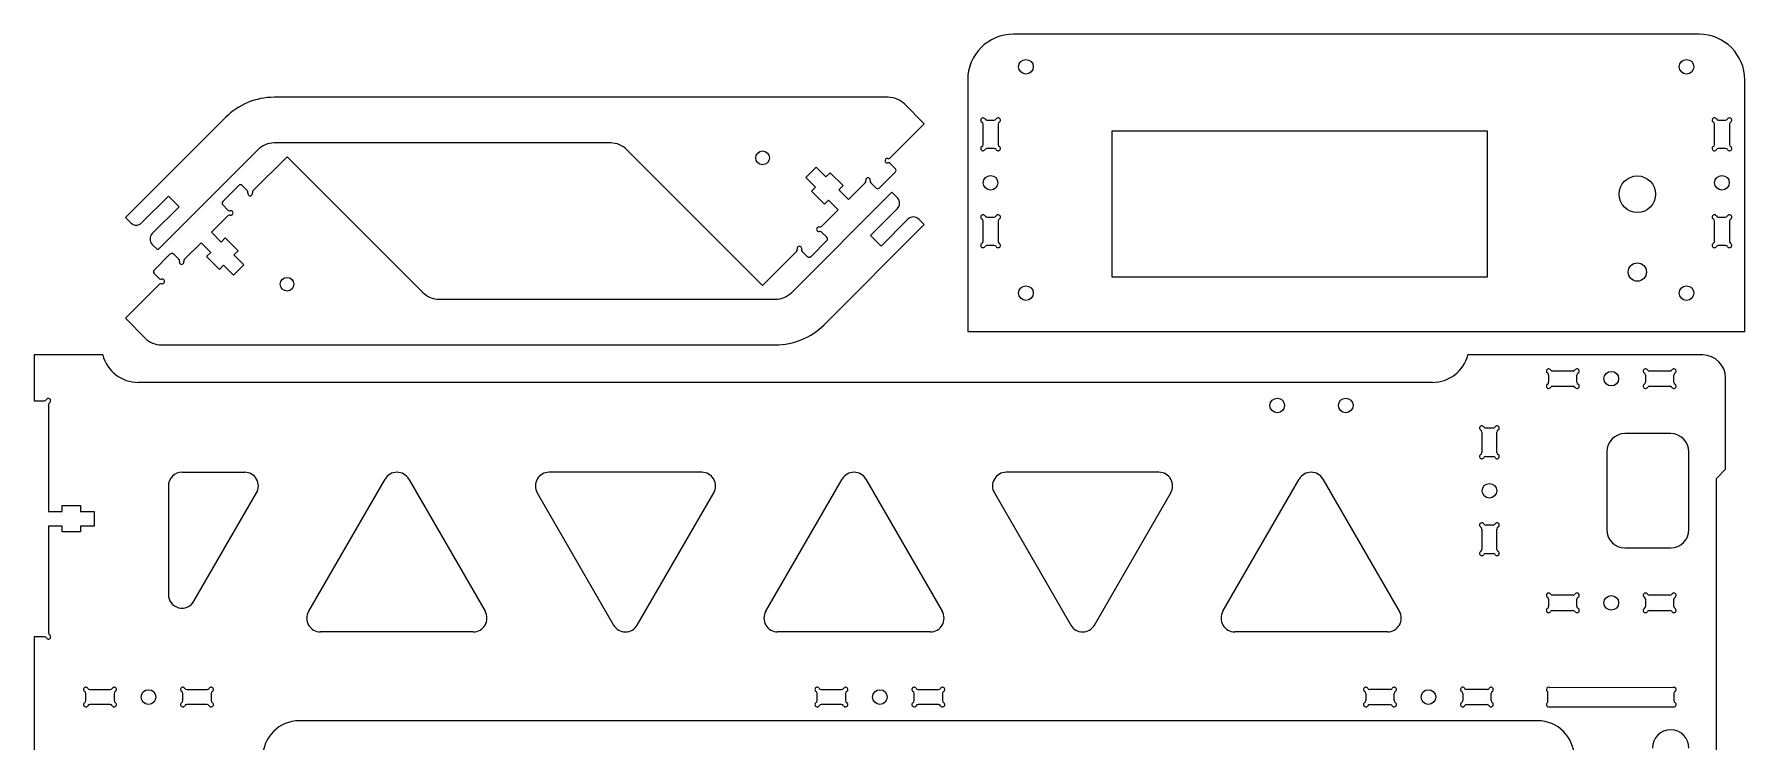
# Model space of a CAD drawing. Header units: millimetres. Extents: x 226 to 1021, y 321 to 823.
# Drawn here: x 646.7 to 1020.9, y 668.3 to 823.1 of the extents above; entities that cross this region are included whole.
import ezdxf

# ---------------------------------------------------------------- set-up
doc = ezdxf.new("R2010")
doc.units = ezdxf.units.MM
doc.layers.add('SLD-0', color=179, linetype='Continuous')
doc.layers.add('WHITE', color=179, linetype='Continuous')

msp = doc.modelspace()

# ---------------------------------------------------------------- linework, layer by layer
at = {"layer": 'SLD-0', "lineweight": 0}
for p, q in [((1010.87, 823.1), (860.87, 823.1)), ((850.87, 813.1), (850.87, 758.1)), ((1020.87, 758.1), (1020.87, 813.1)), ((854.22, 798.96), (854.22, 803.43)), ((855.09, 804.3), (856.65, 804.3)), ((857.52, 803.43), (857.52, 798.96)), ((882.49, 801.97), (964.49, 801.97)), ((882.49, 769.97), (882.49, 801.97)), ((964.49, 801.97), (964.49, 769.97)), ((1014.22, 798.96), (1014.22, 803.43)), ((1015.09, 804.3), (1016.65, 804.3)), ((1017.52, 803.43), (1017.52, 798.96)), ((856.65, 798.1), (855.09, 798.1)), ((1016.65, 798.1), (1015.09, 798.1)), ((854.22, 777.76), (854.22, 782.23)), ((855.09, 783.1), (856.65, 783.1)), ((857.52, 782.23), (857.52, 777.76)), ((1014.22, 777.76), (1014.22, 782.23)), ((1015.09, 783.1), (1016.65, 783.1)), ((1017.52, 782.23), (1017.52, 777.76)), ((856.65, 776.9), (855.09, 776.9)), ((1016.65, 776.9), (1015.09, 776.9)), ((964.49, 769.97), (882.49, 769.97)), ((850.87, 758.1), (1020.87, 758.1))]:
    msp.add_line(p, q, dxfattribs=at)
at = {"layer": 'SLD-0', "linetype": 'Continuous'}
for p, q in [((833.48, 809.3), (699.13, 809.3)), ((666.61, 782.99), (688.53, 804.91)), ((841.36, 803.49), (837.02, 807.84)), ((833.91, 796.05), (841.36, 803.49)), ((695.6, 797.84), (673.68, 775.92)), ((772.77, 799.3), (699.13, 799.3)), ((806.01, 768.14), (776.31, 797.84)), ((701.96, 796.3), (694.51, 788.85)), ((701.96, 796.3), (731.66, 766.6)), ((815.48, 791.76), (817.74, 794.02)), ((817.74, 794.02), (819.87, 791.9)), ((835.07, 793.67), (833.91, 794.82)), ((691.43, 790.01), (687.89, 786.47)), ((693.29, 788.85), (692.13, 790.01)), ((817.6, 789.63), (815.48, 791.76)), ((816.7, 788.73), (817.6, 789.63)), ((819.87, 791.9), (820.77, 792.8)), ((820.77, 792.8), (823.6, 789.97)), ((823.6, 789.97), (822.69, 789.07)), ((824.82, 786.95), (828.45, 790.58)), ((829.67, 790.58), (830.83, 789.42)), ((831.53, 789.42), (835.07, 792.96)), ((676.05, 787.69), (670.16, 781.8)), ((678.38, 785.36), (676.05, 787.69)), ((812.37, 766.6), (834.29, 788.52)), ((819.53, 785.9), (816.7, 788.73)), ((820.43, 786.81), (819.53, 785.9)), ((822.55, 784.68), (820.43, 786.81)), ((822.69, 789.07), (824.82, 786.95)), ((834.29, 788.52), (835.48, 787.34)), ((667.79, 781.8), (666.61, 782.99)), ((672.49, 779.47), (678.38, 785.36)), ((689.05, 783.39), (685.41, 779.76)), ((687.89, 785.77), (689.05, 784.61)), ((818.92, 781.05), (822.55, 784.68)), ((835.48, 784.97), (829.59, 779.08)), ((831.92, 776.75), (837.81, 782.64)), ((840.18, 782.64), (841.36, 781.45)), ((685.41, 779.76), (687.54, 777.63)), ((687.54, 777.63), (688.44, 778.54)), ((688.44, 778.54), (691.27, 775.71)), ((820.08, 778.67), (818.92, 779.83)), ((841.36, 781.45), (819.44, 759.53)), ((829.59, 779.08), (831.92, 776.75)), ((673.68, 775.92), (672.49, 777.1)), ((676.43, 775.02), (672.9, 771.48)), ((678.3, 773.86), (677.14, 775.02)), ((683.15, 777.49), (679.52, 773.86)), ((685.27, 775.37), (683.15, 777.49)), ((684.37, 774.47), (685.27, 775.37)), ((691.27, 775.71), (690.36, 774.81)), ((690.36, 774.81), (692.49, 772.68)), ((806.01, 768.14), (813.45, 775.59)), ((814.68, 775.59), (815.84, 774.43)), ((816.54, 774.43), (820.08, 777.97)), ((687.2, 771.64), (684.37, 774.47)), ((688.1, 772.54), (687.2, 771.64)), ((690.22, 770.42), (688.1, 772.54)), ((692.49, 772.68), (690.22, 770.42)), ((674.05, 768.39), (666.61, 760.95)), ((672.9, 770.77), (674.05, 769.62)), ((735.2, 765.14), (808.83, 765.14)), ((666.61, 760.95), (670.95, 756.6)), ((674.48, 755.14), (808.83, 755.14)), ((679, 727.28), (692.7, 727.28)), ((676, 724.28), (676, 700.55))]:
    msp.add_line(p, q, dxfattribs=at)
at = {"layer": 'SLD-0'}
for p, q in [((977.71, 679.32), (977.71, 676.89)), ((978.23, 680.17), (1005.12, 680.25)), ((1005.12, 680.25), (1005.39, 680.25)), ((977.96, 675.95), (1005.36, 675.95))]:
    msp.add_line(p, q, dxfattribs=at)
at = {"layer": 'SLD-0', "lineweight": 0}
for centre, radius in [((863.62, 815.97), 1.6), ((1008.12, 815.97), 1.6), ((855.87, 790.6), 1.6), ((997.37, 788.1), 4), ((1015.87, 790.6), 1.6), ((997.37, 771.07), 2), ((863.62, 766.47), 1.6), ((1008.12, 766.47), 1.6)]:
    msp.add_circle(centre, radius, dxfattribs=at)
at = {"layer": 'SLD-0'}
for centre in [(806.01, 796.05), (701.96, 768.39)]:
    msp.add_circle(centre, 1.5, dxfattribs=at)
at = {"layer": 'SLD-0', "lineweight": 0}
for centre, radius, start, end in [((860.87, 813.1), 10, 90, 180), ((1010.87, 813.1), 10, 0, 90), ((854.22, 804.3), 0.5, 30.0003, 240.0003), ((857.52, 804.3), 0.5, 300.0003, 150.0001), ((1014.22, 804.3), 0.5, 30.0002, 240), ((1017.52, 804.3), 0.5, 300.0003, 150.0001), ((853.72, 803.43), 0.5, 0, 60.0003), ((855.09, 804.8), 0.5, 210.0003, 270), ((856.65, 804.8), 0.5, 270, 330.0001), ((858.02, 803.43), 0.5, 120.0003, 180), ((1013.72, 803.43), 0.5, 0, 60), ((1015.09, 804.8), 0.5, 210.0002, 270), ((1016.65, 804.8), 0.5, 270, 330.0001), ((1018.02, 803.43), 0.5, 120.0003, 180), ((854.22, 798.1), 0.5, 120.0002, 330), ((853.72, 798.96), 0.5, 300.0002, 0), ((855.09, 797.6), 0.5, 90, 150), ((856.65, 797.6), 0.5, 30.0004, 90), ((857.52, 798.1), 0.5, 210.0004, 60), ((858.02, 798.96), 0.5, 180, 240), ((1014.22, 798.1), 0.5, 120.0002, 330), ((1013.72, 798.96), 0.5, 300.0002, 0), ((1015.09, 797.6), 0.5, 90, 150), ((1016.65, 797.6), 0.5, 30.0003, 90), ((1017.52, 798.1), 0.5, 210.0003, 60.0006), ((1018.02, 798.96), 0.5, 180, 240.0006), ((854.22, 783.1), 0.5, 30.0002, 240), ((853.72, 782.23), 0.5, 0, 60), ((855.09, 783.6), 0.5, 210.0002, 270), ((856.65, 783.6), 0.5, 270, 330), ((857.52, 783.1), 0.5, 300.0002, 150), ((858.02, 782.23), 0.5, 120.0002, 180), ((1014.22, 783.1), 0.5, 30.0003, 239.9997), ((1013.72, 782.23), 0.5, 0, 59.9997), ((1015.09, 783.6), 0.5, 210.0003, 270), ((1016.65, 783.6), 0.5, 270, 330.0001), ((1017.52, 783.1), 0.5, 300.0003, 150.0001), ((1018.02, 782.23), 0.5, 120.0003, 180), ((854.22, 776.9), 0.5, 120.0003, 330.0001), ((853.72, 777.76), 0.5, 300.0003, 0), ((855.09, 776.4), 0.5, 90, 150.0001), ((856.65, 776.4), 0.5, 30.0002, 90), ((857.52, 776.9), 0.5, 210.0002, 60), ((858.02, 777.76), 0.5, 180, 240), ((1014.22, 776.9), 0.5, 120.0003, 330), ((1013.72, 777.76), 0.5, 300.0003, 0), ((1015.09, 776.4), 0.5, 90, 150), ((1016.65, 776.4), 0.5, 30.0004, 90), ((1017.52, 776.9), 0.5, 210.0004, 60), ((1018.02, 777.76), 0.5, 180, 240)]:
    msp.add_arc(centre, radius, start, end, dxfattribs=at)
at = {"layer": 'SLD-0', "linetype": 'Continuous'}
for centre, radius, start, end in [((699.13, 794.3), 15, 90, 135), ((833.48, 804.3), 5, 45, 90), ((699.13, 794.3), 5, 90, 135), ((772.77, 794.3), 5, 45, 90), ((833.3, 795.43), 0.5, 75.0002, 285), ((833.56, 796.4), 0.5, 255.0002, 315), ((833.56, 794.47), 0.5, 45, 105), ((834.71, 793.31), 0.5, 315, 45), ((691.78, 789.65), 0.5, 45, 135), ((828.09, 790.93), 0.5, 315, 15), ((829.06, 791.19), 0.5, 345.0002, 195), ((830.02, 790.93), 0.5, 165.0002, 225), ((688.24, 786.12), 0.5, 135, 225), ((692.93, 788.5), 0.5, 345.0002, 45), ((693.9, 788.24), 0.5, 165.0002, 15), ((694.87, 788.5), 0.5, 135, 195), ((831.18, 789.78), 0.5, 225, 315), ((834.29, 786.15), 1.68, 315, 45), ((689.4, 784.96), 0.5, 225, 285), ((689.4, 783.03), 0.5, 75.0002, 135), ((689.66, 784), 0.5, 255.0002, 105), ((838.99, 781.45), 1.68, 45, 135), ((668.97, 782.99), 1.67, 225, 315), ((673.68, 778.29), 1.68, 135, 225), ((818.31, 780.44), 0.5, 75.0002, 285), ((818.57, 781.41), 0.5, 255.0002, 315), ((818.57, 779.48), 0.5, 45, 105), ((819.72, 778.32), 0.5, 315, 45), ((676.79, 774.66), 0.5, 45, 135), ((813.1, 775.94), 0.5, 315, 15), ((814.07, 776.2), 0.5, 345.0002, 195), ((815.03, 775.94), 0.5, 165.0002, 225), ((673.25, 771.13), 0.5, 135, 225), ((677.94, 773.51), 0.5, 345.0002, 45), ((678.91, 773.25), 0.5, 165.0002, 15), ((679.88, 773.51), 0.5, 135, 195), ((816.19, 774.79), 0.5, 225, 315), ((674.41, 769.97), 0.5, 225, 285), ((674.41, 768.04), 0.5, 75.0002, 135), ((674.67, 769.01), 0.5, 255.0002, 105), ((735.2, 770.14), 5, 225, 270), ((808.83, 770.14), 5, 270, 315), ((674.48, 760.14), 5, 225, 270), ((808.83, 770.14), 15, 270, 315), ((679, 724.28), 3, 90, 180), ((679, 700.55), 3, 180, 330)]:
    msp.add_arc(centre, radius, start, end, dxfattribs=at)
at = {"layer": 'WHITE', "linetype": 'Continuous'}
for p, q in [((661.66, 752.93), (646.66, 752.93)), ((646.66, 752.93), (646.66, 742.93)), ((1011.66, 752.93), (960.31, 752.93)), ((977.96, 748.53), (977.96, 746.96)), ((983.29, 749.4), (978.82, 749.4)), ((984.16, 746.96), (984.16, 748.53)), ((999.16, 748.53), (999.16, 746.96)), ((1004.49, 749.4), (1000.02, 749.4)), ((1005.36, 746.96), (1005.36, 748.53)), ((952.56, 746.93), (669.4, 746.93)), ((978.82, 746.1), (983.29, 746.1)), ((1000.02, 746.1), (1004.49, 746.1)), ((1016.66, 727.93), (1016.66, 747.93)), ((646.66, 742.93), (648.89, 742.93)), ((649.76, 742.06), (649.76, 718.7)), ((963.36, 736.06), (963.36, 731.59)), ((965.8, 736.93), (964.23, 736.93)), ((966.66, 731.59), (966.66, 736.06)), ((1004.66, 735.73), (994.66, 735.73)), ((964.23, 730.73), (965.8, 730.73)), ((990.66, 731.73), (990.66, 714.73)), ((1008.66, 714.73), (1008.66, 731.73)), ((792.7, 727.28), (759.3, 727.28)), ((892.7, 727.28), (859.3, 727.28)), ((1014.66, 725.93), (1016.66, 727.93)), ((681.59, 699.05), (695.3, 722.78)), ((706.7, 696.86), (723.4, 725.78)), ((728.59, 725.78), (745.29, 696.86)), ((756.7, 722.78), (773.4, 693.86)), ((778.59, 693.86), (795.3, 722.78)), ((806.7, 696.86), (823.4, 725.78)), ((828.59, 725.78), (845.29, 696.86)), ((856.7, 722.78), (873.4, 693.86)), ((878.59, 693.86), (895.3, 722.78)), ((906.7, 696.86), (923.4, 725.78)), ((928.59, 725.78), (945.29, 696.86)), ((1014.66, 567.74), (1014.66, 725.93)), ((649.76, 718.7), (652.76, 718.7)), ((652.76, 718.7), (652.76, 719.98)), ((652.76, 719.98), (656.76, 719.98)), ((656.76, 719.98), (656.76, 718.7)), ((656.76, 718.7), (659.76, 718.7)), ((659.76, 718.7), (659.76, 715.5)), ((652.76, 715.5), (649.76, 715.5)), ((649.76, 715.5), (649.76, 692.14)), ((652.76, 714.23), (652.76, 715.5)), ((659.76, 715.5), (656.76, 715.5)), ((656.76, 715.5), (656.76, 714.23)), ((963.36, 714.86), (963.36, 710.39)), ((965.8, 715.73), (964.23, 715.73)), ((966.66, 710.39), (966.66, 714.86)), ((656.76, 714.23), (652.76, 714.23)), ((964.23, 709.53), (965.8, 709.53)), ((994.66, 710.73), (1004.66, 710.73)), ((983.29, 700.36), (978.82, 700.36)), ((1004.49, 700.36), (1000.02, 700.36)), ((977.96, 699.49), (977.96, 697.92)), ((978.82, 697.06), (983.29, 697.06)), ((984.16, 697.92), (984.16, 699.49)), ((999.16, 699.49), (999.16, 697.92)), ((1000.02, 697.06), (1004.49, 697.06)), ((1005.36, 697.92), (1005.36, 699.49)), ((742.7, 692.36), (709.29, 692.36)), ((842.7, 692.36), (809.29, 692.36)), ((942.7, 692.36), (909.29, 692.36)), ((648.89, 691.28), (646.66, 691.28)), ((646.66, 691.28), (646.66, 424.58)), ((657.96, 677.32), (657.96, 678.89)), ((658.82, 679.75), (663.29, 679.75)), ((664.16, 678.89), (664.16, 677.32)), ((679.16, 677.32), (679.16, 678.89)), ((680.02, 679.75), (684.49, 679.75)), ((685.36, 678.89), (685.36, 677.32)), ((817.96, 677.32), (817.96, 678.89)), ((818.82, 679.75), (823.29, 679.75)), ((824.16, 678.89), (824.16, 677.32)), ((839.16, 677.32), (839.16, 678.89)), ((840.02, 679.75), (844.49, 679.75)), ((845.36, 678.89), (845.36, 677.32)), ((937.96, 678.89), (937.96, 677.32)), ((943.29, 679.75), (938.82, 679.75)), ((944.16, 677.32), (944.16, 678.89)), ((959.16, 678.89), (959.16, 677.32)), ((964.49, 679.75), (960.02, 679.75)), ((965.36, 677.32), (965.36, 678.89)), ((1005.36, 678.89), (1005.36, 677.32)), ((663.29, 676.45), (658.82, 676.45)), ((684.49, 676.45), (680.02, 676.45)), ((823.29, 676.45), (818.82, 676.45)), ((844.49, 676.45), (840.02, 676.45)), ((938.82, 676.45), (943.29, 676.45)), ((960.02, 676.45), (964.49, 676.45)), ((975.55, 672.93), (704.66, 672.93))]:
    msp.add_line(p, q, dxfattribs=at)
for centre in [(991.66, 747.75), (918.59, 741.88), (918.59, 741.88), (933.59, 741.88), (965.01, 723.23), (991.66, 698.71), (671.66, 678.1), (831.66, 678.1), (951.66, 678.1)]:
    msp.add_circle(centre, 1.6, dxfattribs=at)
for centre, radius, start, end in [((669.4, 754.93), 8, 194.4776, 270), ((952.56, 754.93), 8, 270, 345.5224), ((1011.66, 747.93), 5, 360, 90), ((977.96, 749.4), 0.5, 30, 239.9998), ((977.46, 748.53), 0.5, 0, 59.9998), ((978.82, 749.9), 0.5, 210, 270), ((983.29, 749.9), 0.5, 270, 329.9998), ((984.16, 749.4), 0.5, 300, 149.9998), ((984.66, 748.53), 0.5, 120, 180), ((999.16, 749.4), 0.5, 30, 239.9998), ((998.66, 748.53), 0.5, 0, 59.9998), ((1000.02, 749.9), 0.5, 210, 270), ((1004.49, 749.9), 0.5, 270, 329.9998), ((1005.36, 749.4), 0.5, 300, 149.9998), ((1005.86, 748.53), 0.5, 120, 180), ((977.96, 746.1), 0.5, 120, 329.9998), ((977.46, 746.96), 0.5, 300, 0), ((978.82, 745.6), 0.5, 90, 149.9998), ((983.29, 745.6), 0.5, 30, 90), ((984.16, 746.1), 0.5, 210, 59.9998), ((984.66, 746.96), 0.5, 180, 239.9998), ((999.16, 746.1), 0.5, 120, 329.9998), ((998.66, 746.96), 0.5, 300, 0), ((1000.02, 745.6), 0.5, 90, 149.9998), ((1004.49, 745.6), 0.5, 30, 90), ((1005.36, 746.1), 0.5, 210, 59.9998), ((1005.86, 746.96), 0.5, 180, 239.9998), ((648.89, 743.43), 0.5, 270, 330), ((649.76, 742.93), 0.5, 300.0002, 150), ((650.26, 742.06), 0.5, 120.0002, 180), ((963.36, 736.93), 0.5, 30.0001, 239.9998), ((966.66, 736.93), 0.5, 300, 149.9998), ((962.86, 736.06), 0.5, 0, 59.9998), ((964.23, 737.43), 0.5, 210, 270), ((965.8, 737.43), 0.5, 270, 329.9998), ((967.16, 736.06), 0.5, 120, 180.0001), ((994.66, 731.73), 4, 90, 180), ((1004.66, 731.73), 4, 360, 90), ((963.36, 730.73), 0.5, 120, 329.9998), ((962.86, 731.59), 0.5, 300, 0), ((964.23, 730.23), 0.5, 90, 149.9998), ((965.8, 730.23), 0.5, 30, 90), ((966.66, 730.73), 0.5, 210, 59.9998), ((967.16, 731.59), 0.5, 180, 239.9999), ((692.7, 724.28), 3, 330, 90), ((726, 724.28), 3, 30, 150), ((759.3, 724.28), 3, 90, 210), ((792.7, 724.28), 3, 330, 90), ((826, 724.28), 3, 30, 150), ((859.3, 724.28), 3, 90, 210), ((892.7, 724.28), 3, 330, 90), ((926, 724.28), 3, 30, 150), ((963.36, 715.73), 0.5, 30, 239.9998), ((962.86, 714.86), 0.5, 0, 59.9998), ((964.23, 716.23), 0.5, 210, 270), ((965.8, 716.23), 0.5, 270, 329.9998), ((966.66, 715.73), 0.5, 300, 149.9998), ((967.16, 714.86), 0.5, 120, 180), ((994.66, 714.73), 4, 180, 270), ((1004.66, 714.73), 4, 270, 0), ((963.36, 709.53), 0.5, 120, 329.9998), ((962.86, 710.39), 0.5, 300, 0), ((964.23, 709.03), 0.5, 90, 149.9998), ((965.8, 709.03), 0.5, 30, 90), ((966.66, 709.53), 0.5, 210, 59.9998), ((967.16, 710.39), 0.5, 180, 239.9999), ((977.96, 700.36), 0.5, 30, 239.9998), ((977.46, 699.49), 0.5, 0, 59.9998), ((978.82, 700.86), 0.5, 210, 270), ((983.29, 700.86), 0.5, 270, 329.9998), ((984.16, 700.36), 0.5, 300, 149.9998), ((984.66, 699.49), 0.5, 120, 180), ((999.16, 700.36), 0.5, 30, 239.9998), ((998.66, 699.49), 0.5, 0, 59.9998), ((1000.02, 700.86), 0.5, 210, 270), ((1004.49, 700.86), 0.5, 270, 329.9998), ((1005.36, 700.36), 0.5, 300, 149.9998), ((1005.86, 699.49), 0.5, 120, 180), ((709.29, 695.36), 3, 150, 270), ((742.7, 695.36), 3, 270, 30), ((809.29, 695.36), 3, 150, 270), ((842.7, 695.36), 3, 270, 30), ((909.29, 695.36), 3, 150, 270), ((942.7, 695.36), 3, 270, 30), ((977.96, 697.06), 0.5, 120, 329.9998), ((977.46, 697.92), 0.5, 300, 0), ((978.82, 696.56), 0.5, 90, 149.9998), ((983.29, 696.56), 0.5, 30, 90), ((984.16, 697.06), 0.5, 210, 59.9998), ((984.66, 697.92), 0.5, 180, 239.9998), ((999.16, 697.06), 0.5, 120, 329.9998), ((998.66, 697.92), 0.5, 300, 0), ((1000.02, 696.56), 0.5, 90, 149.9998), ((1004.49, 696.56), 0.5, 30, 90), ((1005.36, 697.06), 0.5, 210, 59.9998), ((1005.86, 697.92), 0.5, 180, 239.9998), ((776, 695.36), 3, 210, 330), ((876, 695.36), 3, 210, 330), ((648.89, 690.78), 0.5, 30.0002, 90), ((649.76, 691.28), 0.5, 210.0002, 60), ((650.26, 692.14), 0.5, 180, 240), ((657.96, 679.75), 0.5, 30.0002, 240), ((657.46, 678.89), 0.5, 0, 60), ((658.82, 680.25), 0.5, 210.0002, 270), ((663.29, 680.25), 0.5, 270, 330), ((664.16, 679.75), 0.5, 300.0002, 150), ((664.66, 678.89), 0.5, 120.0002, 180), ((679.16, 679.75), 0.5, 30.0002, 240), ((678.66, 678.89), 0.5, 0, 60), ((680.02, 680.25), 0.5, 210.0002, 270), ((684.49, 680.25), 0.5, 270, 330), ((685.36, 679.75), 0.5, 300.0002, 150), ((685.86, 678.89), 0.5, 120.0002, 180), ((817.96, 679.75), 0.5, 30.0002, 240), ((817.46, 678.89), 0.5, 0, 60), ((818.82, 680.25), 0.5, 210.0002, 270), ((823.29, 680.25), 0.5, 270, 330), ((824.16, 679.75), 0.5, 300.0002, 150), ((824.66, 678.89), 0.5, 120.0002, 180), ((839.16, 679.75), 0.5, 30.0002, 240), ((838.66, 678.89), 0.5, 0, 60), ((840.02, 680.25), 0.5, 210.0002, 270), ((844.49, 680.25), 0.5, 270, 330), ((845.36, 679.75), 0.5, 300.0002, 150), ((845.86, 678.89), 0.5, 120.0002, 180), ((937.96, 679.75), 0.5, 30, 239.9998), ((937.46, 678.89), 0.5, 0, 59.9998), ((938.82, 680.25), 0.5, 210, 270), ((943.29, 680.25), 0.5, 270, 329.9998), ((944.16, 679.75), 0.5, 300, 149.9998), ((944.66, 678.89), 0.5, 120, 180), ((959.16, 679.75), 0.5, 30, 239.9998), ((958.66, 678.89), 0.5, 0, 59.9998), ((960.02, 680.25), 0.5, 210, 270), ((964.49, 680.25), 0.5, 270, 329.9998), ((965.36, 679.75), 0.5, 300, 149.9998), ((965.86, 678.89), 0.5, 120, 180), ((977.96, 679.75), 0.5, 56.3865, 240.0001), ((1005.86, 678.89), 0.5, 120.0004, 180.002), ((1005.36, 679.75), 0.5, 300.0002, 85.933), ((657.96, 676.45), 0.5, 120.0002, 330), ((657.46, 677.32), 0.5, 300.0002, 0), ((658.82, 675.95), 0.5, 90, 150), ((663.29, 675.95), 0.5, 30.0002, 90), ((664.16, 676.45), 0.5, 210.0002, 60), ((664.66, 677.32), 0.5, 180, 240), ((679.16, 676.45), 0.5, 120.0002, 330), ((678.66, 677.32), 0.5, 300.0002, 0), ((680.02, 675.95), 0.5, 90, 150), ((684.49, 675.95), 0.5, 30.0002, 90), ((685.36, 676.45), 0.5, 210.0002, 60), ((685.86, 677.32), 0.5, 180, 240), ((817.96, 676.45), 0.5, 120.0002, 330), ((817.46, 677.32), 0.5, 300.0002, 0), ((818.82, 675.95), 0.5, 90, 150), ((823.29, 675.95), 0.5, 30.0002, 90), ((824.16, 676.45), 0.5, 210.0002, 60), ((824.66, 677.32), 0.5, 180, 240), ((839.16, 676.45), 0.5, 120.0002, 330), ((838.66, 677.32), 0.5, 300.0002, 0), ((840.02, 675.95), 0.5, 90, 150), ((844.49, 675.95), 0.5, 30.0002, 90), ((845.36, 676.45), 0.5, 210.0002, 60), ((845.86, 677.32), 0.5, 180, 240), ((937.96, 676.45), 0.5, 120, 329.9998), ((937.46, 677.32), 0.5, 300, 0), ((938.82, 675.95), 0.5, 90, 149.9998), ((943.29, 675.95), 0.5, 30, 90), ((944.16, 676.45), 0.5, 210, 59.9998), ((944.66, 677.32), 0.5, 180, 239.9998), ((959.16, 676.45), 0.5, 120, 329.9998), ((958.66, 677.32), 0.5, 300, 0), ((960.02, 675.95), 0.5, 90, 149.9998), ((964.49, 675.95), 0.5, 30, 90), ((965.36, 676.45), 0.5, 210, 59.9998), ((965.86, 677.32), 0.5, 180, 239.9998), ((977.96, 676.45), 0.5, 120.0002, 270), ((1005.86, 677.32), 0.5, 180, 240), ((1005.36, 676.45), 0.5, 270, 60), ((704.66, 664.93), 8, 90, 180), ((975.53, 664.93), 8, 359.9998, 89.8625), ((1004.66, 666.93), 4, 360, 180)]:
    msp.add_arc(centre, radius, start, end, dxfattribs=at)

doc.saveas('drawing.dxf')
